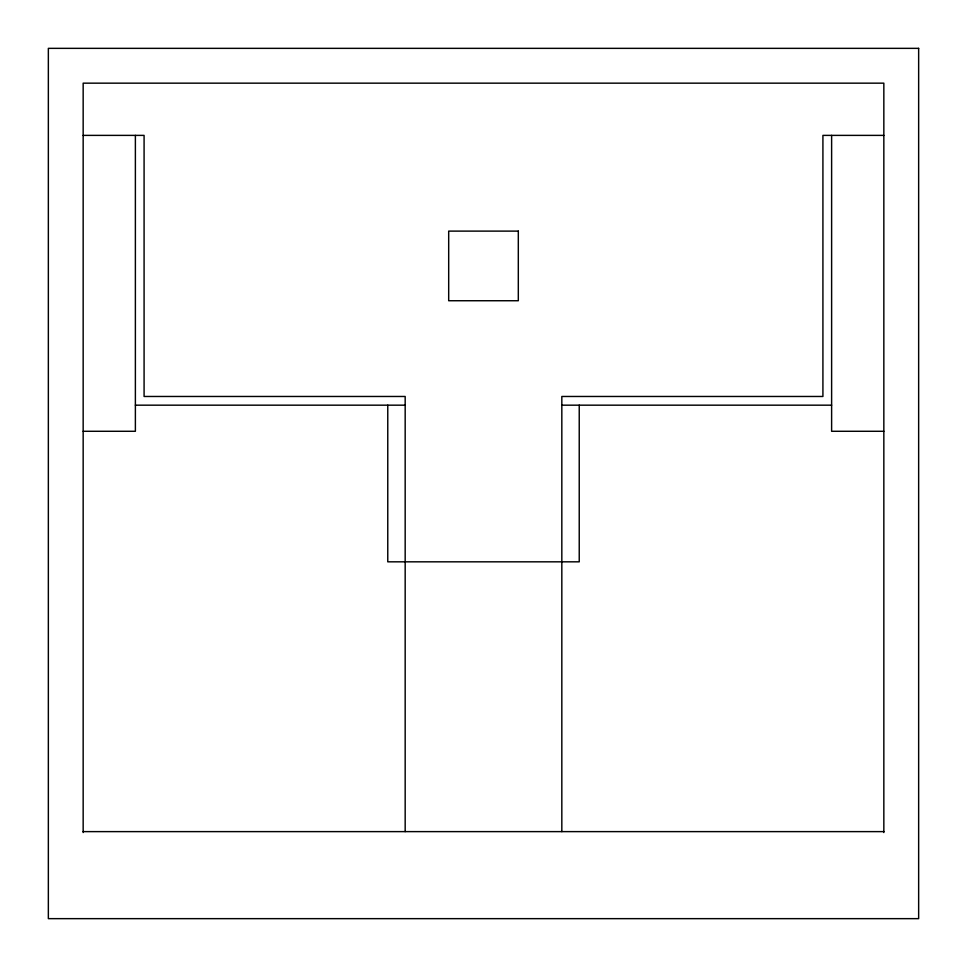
<?xml version="1.0" encoding="UTF-8"?>
<svg xmlns="http://www.w3.org/2000/svg" width="967" height="967" viewBox="0 0 967 967"><rect width="100%" height="100%" fill="white"/><g stroke="black" fill="none" stroke-linecap="round" stroke-linejoin="round"><path stroke-width="1.45" d="M83.162 135.38L144.083 135.38L144.083 396.47L405.173 396.47L405.173 831.62M883.838 135.38L822.917 135.38L822.917 396.47L561.827 396.47L561.827 831.62M135.38 405.173L405.173 405.173M561.827 405.173L831.62 405.173M83.162 431.282L135.38 431.282L135.38 135.38M883.838 431.282L831.62 431.282L831.62 135.38M83.162 831.62L883.838 831.62M883.838 832.551L883.838 83.162L83.162 83.162L83.162 832.551M579.233 405.173L579.233 561.827L387.767 561.827L387.767 405.173M918.65 48.35L48.35 48.35L48.35 918.65L918.65 918.65L918.65 48.35M518.312 231.113L448.688 231.113L448.688 300.737L518.312 300.737L518.312 231.113"/></g></svg>
